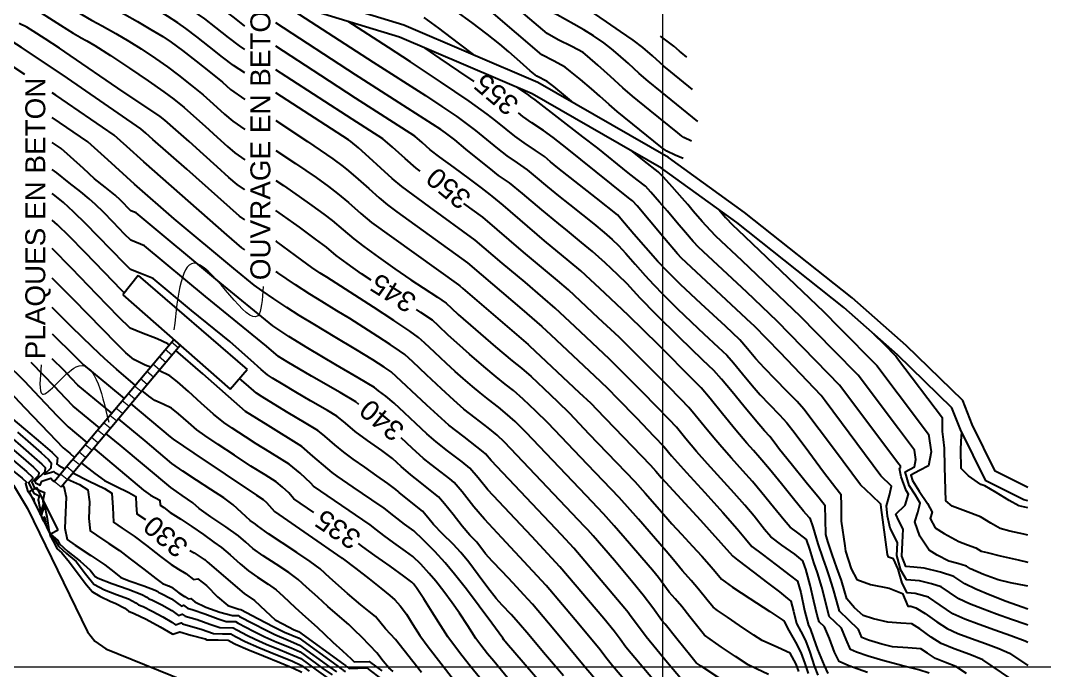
# Model space of a CAD drawing. Extents: x 62300 to 62842, y 108162 to 108784.
# Drawn here: x 62459.8 to 62523.9, y 108649.8 to 108690.5 of the extents above; entities that cross this region are included whole.
import ezdxf
from ezdxf.enums import TextEntityAlignment as Align

# ---------------------------------------------------------------- set-up
doc = ezdxf.new("R2010")
doc.units = 0
doc.header["$LTSCALE"] = 1.000002
doc.header["$MEASUREMENT"] = 0
for name, color, linetype in [('Bâti', 7, 'Continuous'), ('CANALISATION', 2, 'Continuous'), ('coordinate', 2, 'Continuous'), ('curve livello 1m', 2, 'Continuous'), ('curve livello 5m', 7, 'Continuous'), ('LIN018CO', 6, 'Continuous'), ('LIN025CO', 7, 'Continuous'), ('Strade', 7, 'Continuous')]:
    doc.layers.add(name, color=color, linetype=linetype)
doc.styles.add('ARIAL', font='arial.ttf')

msp = doc.modelspace()

# ---------------------------------------------------------------- linework, layer by layer
at = {"layer": 'Bâti', "linetype": 'Continuous'}
for p, q in [((62467.142, 108674.539), (62466.18, 108673.327)), ((62467.142, 108674.539), (62473.964, 108668.652)), ((62466.18, 108673.327), (62472.912, 108667.401)), ((62462.993, 108662.937), (62469.37, 108670.519)), ((62463.407, 108662.59), (62469.775, 108670.162)), ((62472.912, 108667.401), (62473.964, 108668.652)), ((62462.993, 108662.937), (62461.898, 108661.622)), ((62462.311, 108661.275), (62463.407, 108662.59)), ((62460.315, 108660.995), (62460.799, 108661.238)), ((62461.646, 108658.344), (62460.315, 108660.995)), ((62462.13, 108658.587), (62460.799, 108661.238)), ((62461.646, 108658.344), (62462.13, 108658.587))]:
    msp.add_line(p, q, dxfattribs=at)
at = {"layer": 'CANALISATION', "linetype": 'Continuous', "lineweight": 0}
for p, q in [((62469.639, 108670.008), (62469.225, 108670.355)), ((62469.253, 108669.549), (62468.839, 108669.896)), ((62468.867, 108669.089), (62468.453, 108669.437)), ((62468.095, 108668.17), (62467.681, 108668.518)), ((62468.481, 108668.63), (62468.067, 108668.977)), ((62467.709, 108667.711), (62467.295, 108668.058)), ((62466.937, 108666.792), (62466.524, 108667.139)), ((62467.323, 108667.252), (62466.91, 108667.599)), ((62466.551, 108666.333), (62466.138, 108666.68)), ((62466.165, 108665.873), (62465.752, 108666.221)), ((62465.394, 108664.954), (62464.98, 108665.302)), ((62465.779, 108665.414), (62465.366, 108665.761)), ((62465.008, 108664.495), (62464.594, 108664.842)), ((62464.236, 108663.576), (62463.822, 108663.923)), ((62464.622, 108664.036), (62464.208, 108664.383)), ((62463.85, 108663.117), (62463.436, 108663.464)), ((62463.464, 108662.657), (62463.05, 108663.005)), ((62462.695, 108661.736), (62462.282, 108662.083)), ((62463.079, 108662.197), (62462.668, 108662.543))]:
    msp.add_line(p, q, dxfattribs=at)
at = {"layer": 'coordinate', "linetype": 'Continuous', "lineweight": 0}
for p, q in [((62500, 108696.995), (62500, 108403.974)), ((62340.187, 108650), (62556.466, 108650))]:
    msp.add_line(p, q, dxfattribs=at)
at = {"layer": 'curve livello 1m', "flags": 128}
for points in [[(62473.83, 108687.237), (62473.108, 108687.708), (62472.43, 108688.221), (62471.621, 108688.864), (62470.812, 108689.507), (62470.129, 108690.025), (62470.129, 108690.025), (62469.624, 108690.37), (62468.99, 108690.786), (62468.416, 108691.147), (62468.416, 108691.147), (62467.698, 108691.574), (62466.932, 108692.013), (62466.244, 108692.395), (62465.757, 108692.648), (62465.757, 108692.648), (62465.647, 108692.692), (62464.802, 108693.214), (62464.067, 108693.574), (62463.158, 108694.016), (62463.158, 108694.016), (62461.427, 108694.911), (62459.829, 108695.761)], [(62458.84, 108695.03), (62459.841, 108694.322), (62460.634, 108693.907), (62461.615, 108693.426), (62462.757, 108692.876), (62463.474, 108692.52), (62464.239, 108692.045), (62464.932, 108691.619), (62465.012, 108691.587), (62465.551, 108691.311), (62466.276, 108690.916), (62467.098, 108690.452), (62467.929, 108689.969), (62468.681, 108689.517), (62469.213, 108689.16), (62469.913, 108688.636), (62470.781, 108687.965), (62471.667, 108687.263), (62472.42, 108686.648), (62472.924, 108686.2), (62473.83, 108685.567)], [(62473.83, 108690.179), (62473.183, 108690.682), (62472.496, 108691.217), (62472.496, 108691.217), (62471.875, 108691.638), (62471.103, 108692.137), (62470.279, 108692.663), (62469.5, 108693.166), (62468.864, 108693.597), (62468.864, 108693.597), (62468.864, 108693.597)], [(62459.699, 108693.019), (62460.961, 108692.406), (62462.146, 108691.827), (62462.832, 108691.409), (62463.622, 108690.902), (62464.218, 108690.546), (62464.268, 108690.526), (62464.896, 108690.196), (62465.743, 108689.718), (62466.556, 108689.235), (62467.324, 108688.743), (62468.222, 108688.14), (62468.982, 108687.609), (62469.665, 108687.095), (62470.494, 108686.445), (62471.22, 108685.856), (62471.839, 108685.309), (62472.552, 108684.661), (62473.065, 108684.215), (62473.83, 108683.68)], [(62501.298, 108681.872), (62500.783, 108682.091), (62500.28, 108682.337), (62500.28, 108682.337), (62499.998, 108682.516), (62499.449, 108682.96), (62498.577, 108683.668), (62497.151, 108684.822), (62496.663, 108685.253), (62496.067, 108685.79), (62495.555, 108686.243), (62495.555, 108686.243), (62494.855, 108686.834), (62494.244, 108687.337), (62493.904, 108687.602), (62493.904, 108687.602), (62493.165, 108687.99), (62492.441, 108688.372), (62492.441, 108688.372), (62487.529, 108692.604)], [(62459.463, 108691.789), (62460.247, 108691.407), (62461.067, 108691.009), (62461.59, 108690.674), (62462.282, 108690.228), (62463.077, 108689.731), (62463.503, 108689.473), (62463.523, 108689.465), (62463.936, 108689.243), (62464.431, 108688.953), (62465.415, 108688.326), (62466.599, 108687.545), (62467.778, 108686.743), (62468.751, 108686.058), (62469.372, 108685.585), (62470.021, 108685.064), (62470.614, 108684.547), (62471.339, 108683.893), (62472.085, 108683.214), (62472.744, 108682.622), (62473.206, 108682.23), (62473.83, 108681.794)], [(62475.823, 108691.834), (62481.864, 108687.921), (62485.157, 108685.813), (62486.161, 108685.142), (62487.105, 108684.499), (62487.706, 108684.076), (62488.276, 108683.629), (62488.964, 108683.066), (62489.655, 108682.499), (62490.237, 108682.042), (62490.887, 108681.594), (62491.511, 108681.164), (62492.019, 108680.745), (62492.799, 108680.088), (62493.473, 108679.527), (62494.166, 108678.98), (62494.996, 108678.333), (62495.699, 108677.779), (62496.344, 108677.242), (62496.837, 108676.794), (62497.237, 108676.412), (62497.692, 108675.919), (62498.293, 108675.239), (62498.914, 108674.535), (62499.433, 108673.967), (62500.042, 108673.349), (62500.928, 108672.472), (62501.825, 108671.6), (62502.594, 108670.881), (62503.491, 108670.052), (62504.03, 108669.541), (62504.448, 108669.06), (62505.02, 108668.366), (62505.62, 108667.636), (62506.12, 108667.05), (62506.673, 108666.469), (62507.329, 108665.8), (62507.796, 108665.303), (62508.32, 108664.621), (62509.17, 108663.472), (62510.097, 108662.216), (62510.852, 108661.213), (62511.164, 108660.824), (62511.189, 108660.093), (62511.205, 108659.134), (62511.418, 108657.576), (62511.461, 108657.241), (62511.83, 108656.14), (62512.178, 108655.475), (62513.029, 108655.152), (62514.197, 108654.929), (62515.047, 108654.606), (62515.369, 108653.809), (62515.558, 108653.793), (62515.864, 108653.706), (62516.454, 108653.336), (62517.186, 108652.812), (62517.833, 108652.396), (62518.513, 108652.095), (62519.354, 108651.783), (62520.247, 108651.467), (62521.083, 108651.157), (62521.752, 108650.858), (62522.9, 108650.079)], [(62501.817, 108682.969), (62501.343, 108683.186), (62501.212, 108683.269), (62500.957, 108683.475), (62499.226, 108684.88), (62498.127, 108685.77), (62497.509, 108686.312), (62496.735, 108687.009), (62495.949, 108687.716), (62495.295, 108688.292), (62495.295, 108688.292), (62495.026, 108688.512), (62494.315, 108688.902), (62493.458, 108689.32), (62492.768, 108689.701), (62492.768, 108689.701), (62490.182, 108691.929)], [(62494.43, 108685.361), (62493.927, 108685.78), (62493.19, 108686.378), (62492.781, 108686.691), (62492.781, 108686.691), (62492.114, 108687.042), (62491.713, 108687.37), (62491.07, 108687.934), (62490.369, 108688.552), (62489.796, 108689.039), (62489.796, 108689.039), (62489.004, 108689.66), (62488.043, 108690.391), (62487.077, 108691.108)], [(62501.877, 108686.206), (62500.524, 108687.304), (62500.079, 108687.665), (62499.363, 108688.305), (62498.759, 108688.84), (62498.759, 108688.84), (62498.16, 108689.287), (62497.375, 108689.841), (62496.499, 108690.44), (62495.625, 108691.017)], [(62523.642, 108648.011), (62520.062, 108650.442), (62519.258, 108650.776), (62518.28, 108651.124), (62517.465, 108651.461), (62517.465, 108651.461), (62516.838, 108651.869), (62516.131, 108652.377), (62515.624, 108652.685), (62515.624, 108652.685), (62514.937, 108652.74), (62514.125, 108652.791), (62514.125, 108652.791), (62513.211, 108653.003), (62512.578, 108653.227), (62512.578, 108653.227), (62512.024, 108653.69), (62511.556, 108654.264), (62511.556, 108654.264), (62511.407, 108654.754), (62511.211, 108655.418), (62511.211, 108655.418), (62510.93, 108656.201), (62510.626, 108657.044), (62510.626, 108657.044), (62510.362, 108657.848), (62510.228, 108658.293), (62510.228, 108658.293), (62510.214, 108659.259), (62510.184, 108660.089), (62509.819, 108660.564), (62509.004, 108661.567), (62508.065, 108662.718), (62507.331, 108663.636), (62507.331, 108663.636), (62506.999, 108664.082), (62506.728, 108664.443), (62506.728, 108664.443), (62506.397, 108664.788), (62505.805, 108665.477), (62505.091, 108666.341), (62504.354, 108667.241), (62503.693, 108668.037), (62503.209, 108668.588), (62503.209, 108668.588), (62502.52, 108669.231), (62501.051, 108670.66), (62499.6, 108672.096), (62498.602, 108673.109), (62498.602, 108673.109), (62498.18, 108673.58), (62497.789, 108674.014), (62497.789, 108674.014), (62497.206, 108674.578), (62496.402, 108675.325), (62495.617, 108676.032), (62495.617, 108676.032), (62494.93, 108676.612), (62494.046, 108677.338), (62494.046, 108677.338), (62493.5, 108677.767), (62492.44, 108678.649), (62491.216, 108679.682), (62490.416, 108680.34), (62490.416, 108680.34), (62489.73, 108680.814), (62489.134, 108681.278), (62488.426, 108681.854), (62487.683, 108682.466), (62486.981, 108683.037), (62486.399, 108683.49), (62486.399, 108683.49), (62486.114, 108683.684), (62483.494, 108685.361), (62480.99, 108686.97), (62480.767, 108687.115), (62475.77, 108690.377)], [(62522.9, 108651.522), (62522.716, 108651.606), (62521.818, 108651.949), (62520.833, 108652.3), (62519.846, 108652.651), (62518.94, 108652.996), (62518.201, 108653.331), (62518.201, 108653.331), (62517.404, 108653.865), (62516.658, 108654.357), (62516.658, 108654.357), (62515.836, 108654.592), (62515.327, 108654.636), (62515.024, 108655.236), (62514.772, 108656.132), (62514.465, 108656.777), (62514.465, 108656.777), (62514.166, 108656.868), (62514.092, 108657.051), (62513.709, 108659.987), (62513.68, 108660.197), (62513.121, 108660.74), (62512.404, 108661.407), (62512.404, 108661.407), (62510.77, 108663.612), (62508.864, 108666.162), (62508.429, 108666.636), (62507.796, 108667.29), (62507.078, 108668.021), (62506.389, 108668.728), (62505.843, 108669.312), (62505.843, 108669.312), (62505.321, 108669.936), (62504.852, 108670.493), (62504.852, 108670.493), (62503.941, 108671.356), (62502.428, 108672.755), (62501.129, 108673.969), (62501.129, 108673.969), (62500.638, 108674.449), (62500.264, 108674.825), (62500.264, 108674.825), (62499.715, 108675.421), (62498.952, 108676.271), (62498.201, 108677.122), (62498.201, 108677.122), (62497.618, 108677.816), (62497.172, 108678.341), (62497.172, 108678.341), (62495.867, 108679.385), (62493.445, 108681.287), (62492.985, 108681.672), (62492.605, 108681.988), (62492.605, 108681.988), (62492.046, 108682.381), (62491.339, 108682.856), (62490.743, 108683.271), (62490.743, 108683.271), (62490.193, 108683.708), (62489.555, 108684.233), (62489.014, 108684.661), (62489.014, 108684.661), (62487.878, 108685.46), (62486.096, 108686.675), (62484.201, 108687.942), (62484.201, 108687.942), (62482.823, 108688.824), (62480.294, 108690.463)], [(62488.233, 108688.333), (62487.213, 108689.113), (62485.99, 108690.038), (62485.061, 108690.717)], [(62473.83, 108678.027), (62473.488, 108678.26), (62473.488, 108678.26), (62470.187, 108681.197), (62468.057, 108683.059), (62467.625, 108683.45), (62467.303, 108683.74), (62467.303, 108683.74), (62462.433, 108687.09), (62459.831, 108688.831), (62459.254, 108689.201)], [(62501.532, 108688.225), (62501.174, 108688.516), (62501.056, 108688.612), (62500.705, 108688.924), (62499.954, 108689.488), (62499.868, 108689.549)], [(62519.04, 108649.58), (62518.373, 108650.026), (62518.373, 108650.026), (62517.738, 108650.275), (62517.097, 108650.526), (62517.097, 108650.526), (62516.612, 108650.854), (62516.193, 108651.127), (62516.193, 108651.127), (62515.381, 108651.192), (62514.417, 108651.253), (62514.417, 108651.253), (62513.752, 108651.417), (62512.91, 108651.671), (62512.91, 108651.671), (62512.492, 108651.833), (62512.274, 108652.344), (62511.655, 108652.936), (62511.081, 108653.499), (62511.081, 108653.499), (62510.932, 108654.099), (62510.699, 108654.9), (62510.466, 108655.652), (62510.466, 108655.652), (62510.27, 108656.201), (62510.057, 108656.791), (62510.057, 108656.791), (62509.763, 108657.711), (62509.433, 108658.773), (62509.252, 108659.315), (62509.252, 108659.315), (62509.191, 108659.361), (62508.841, 108659.763), (62508.215, 108660.529), (62507.456, 108661.469), (62506.705, 108662.393), (62506.107, 108663.112), (62506.107, 108663.112), (62505.697, 108663.567), (62505.279, 108664.031), (62505.279, 108664.031), (62504.596, 108664.846), (62503.769, 108665.856), (62502.981, 108666.816), (62502.415, 108667.483), (62502.415, 108667.483), (62501.96, 108667.955), (62499.77, 108670.159), (62497.869, 108672.037), (62497.869, 108672.037), (62497.495, 108672.388), (62496.394, 108673.424), (62494.889, 108674.822), (62494.154, 108675.433), (62492.613, 108676.717), (62490.012, 108678.94), (62489.322, 108679.516), (62489.223, 108679.585), (62488.667, 108680.031), (62487.897, 108680.606), (62486.942, 108681.304), (62486.044, 108681.961), (62485.45, 108682.411), (62485.45, 108682.411), (62484.941, 108682.865), (62484.479, 108683.274), (62484.479, 108683.274), (62480.769, 108685.659), (62478.588, 108687.068), (62475.77, 108688.908)], [(62460.041, 108687.141), (62459.192, 108687.709)], [(62473.83, 108676.139), (62473.629, 108676.275), (62472.707, 108677.096), (62467.488, 108681.659), (62466.431, 108682.615), (62465.643, 108683.325), (62465.643, 108683.325), (62461.986, 108685.841), (62461.76, 108685.992)], [(62512.843, 108649.647), (62511.682, 108650.063), (62511.068, 108650.336), (62511.068, 108650.336), (62510.772, 108650.916), (62510.469, 108651.785), (62510.144, 108652.503), (62510.144, 108652.503), (62509.811, 108652.826), (62509.695, 108653.243), (62509.483, 108654.115), (62509.244, 108655.109), (62509.045, 108655.895), (62509.045, 108655.895), (62508.978, 108656.12), (62508.918, 108656.285), (62508.802, 108656.65), (62508.29, 108657.072), (62507.471, 108657.631), (62506.794, 108658.147), (62506.794, 108658.147), (62506.398, 108658.616), (62505.735, 108659.436), (62505.156, 108660.139), (62504.494, 108660.886), (62503.661, 108661.803), (62502.82, 108662.727), (62502.134, 108663.499), (62502.134, 108663.499), (62501.469, 108664.302), (62500.874, 108665.018), (62500.874, 108665.018), (62500.415, 108665.507), (62499.629, 108666.322), (62498.753, 108667.221), (62498.753, 108667.221), (62497.646, 108668.334), (62496.686, 108669.282), (62496.686, 108669.282), (62494.497, 108671.338), (62493.276, 108672.487), (62492.507, 108673.155), (62491.385, 108674.112), (62491.385, 108674.112), (62489.958, 108675.301), (62488.258, 108676.755), (62485.389, 108678.831), (62483.657, 108680.112), (62483.066, 108680.62), (62482.354, 108681.265), (62481.617, 108681.94), (62480.954, 108682.537), (62480.463, 108682.948), (62480.463, 108682.948), (62480.327, 108683.036), (62475.77, 108685.98)], [(62522.9, 108653.612), (62522.535, 108653.732), (62521.537, 108654.095), (62520.534, 108654.489), (62519.631, 108654.872), (62518.937, 108655.201), (62518.937, 108655.201), (62518.245, 108655.661), (62517.412, 108655.944), (62516.391, 108656.191), (62516.391, 108656.191), (62515.739, 108656.24), (62515.245, 108656.29), (62515.245, 108656.29), (62514.987, 108656.932), (62515.035, 108657.797), (62515.076, 108658.637), (62514.813, 108659.145), (62514.615, 108659.579), (62514.615, 108659.579), (62515.215, 108660.128), (62515.411, 108660.821), (62515.271, 108661.047), (62514.946, 108661.917), (62514.853, 108662.443), (62514.853, 108662.443), (62514.912, 108662.474), (62514.912, 108662.58), (62514.81, 108662.716), (62511.087, 108667.668), (62510.384, 108668.381), (62507.194, 108671.676), (62505.282, 108673.496), (62502.265, 108676.307), (62501.929, 108676.674), (62501.439, 108677.229), (62501.439, 108677.229), (62500.916, 108677.844), (62500.309, 108678.569), (62499.82, 108679.143), (62499.82, 108679.143), (62499.269, 108679.759), (62498.924, 108680.127), (62498.924, 108680.127), (62498.412, 108680.529), (62497.843, 108680.974), (62495.94, 108682.51), (62494.999, 108683.24), (62492.02, 108685.548), (62491.757, 108685.729), (62491.628, 108685.833), (62490.909, 108686.323)], [(62501.477, 108648.875), (62500.312, 108650.252), (62498.973, 108651.874), (62497.94, 108653.274), (62497.848, 108653.401), (62497.637, 108653.649), (62494.439, 108657.446), (62493.675, 108658.269), (62489.266, 108662.932), (62488.914, 108663.359), (62488.764, 108663.48), (62487.561, 108664.411), (62486.614, 108665.147), (62486.614, 108665.147), (62485.238, 108666.4), (62482.989, 108668.497), (62482.561, 108668.787), (62481.85, 108669.245), (62481.85, 108669.245), (62480.789, 108669.895), (62479.49, 108670.672), (62478.22, 108671.433), (62477.241, 108672.035), (62477.241, 108672.035), (62476.466, 108672.538), (62475.647, 108673.082), (62474.917, 108673.579), (62474.408, 108673.94), (62474.408, 108673.94), (62473.141, 108674.97), (62469.401, 108678.088), (62466.919, 108680.258), (62466.919, 108680.258), (62465.237, 108681.78), (62463.983, 108682.91), (62463.983, 108682.91), (62461.76, 108684.439)], [(62475.77, 108684.26), (62475.778, 108684.255), (62477.759, 108682.929), (62479.34, 108681.848), (62479.989, 108681.374), (62480.329, 108681.09), (62480.926, 108680.578), (62481.602, 108679.991), (62482.254, 108679.411), (62482.761, 108678.963), (62483.342, 108678.533), (62487.777, 108675.323), (62488.631, 108674.594), (62489.347, 108673.997), (62491.186, 108672.427), (62492.447, 108671.332), (62492.998, 108670.813), (62496.095, 108667.905), (62496.584, 108667.421), (62497.149, 108666.853), (62498.369, 108665.602), (62499.464, 108664.466), (62500.103, 108663.786), (62500.562, 108663.233), (62501.497, 108662.181), (62502.642, 108660.92), (62503.778, 108659.671), (62504.681, 108658.653), (62504.681, 108658.653), (62505.196, 108658.023), (62505.596, 108657.54), (62506.239, 108657.059), (62507.13, 108656.396), (62508.028, 108655.706), (62508.451, 108655.371), (62508.671, 108654.652), (62508.9, 108653.539), (62509.148, 108652.593), (62509.252, 108652.398), (62509.469, 108651.793), (62509.719, 108651.084), (62510.125, 108650.087), (62510.357, 108649.588)], [(62500.849, 108647.492), (62498.59, 108650.16), (62497.708, 108651.229), (62497.336, 108651.733), (62496.965, 108652.237), (62496.965, 108652.237), (62496.316, 108653.022), (62493.575, 108656.276), (62491.807, 108658.179), (62489.052, 108661.093), (62488.439, 108661.841), (62487.928, 108662.456), (62487.928, 108662.456), (62487.447, 108662.843), (62486.535, 108663.549), (62485.817, 108664.108), (62485.817, 108664.108), (62485.241, 108664.617), (62484.55, 108665.256), (62483.832, 108665.928), (62483.175, 108666.534), (62482.668, 108666.975), (62482.668, 108666.975), (62482.197, 108667.314), (62481.962, 108667.511), (62480.933, 108668.113), (62479.524, 108668.934), (62479.524, 108668.934), (62477.781, 108669.98), (62476.593, 108670.708), (62476.593, 108670.708), (62476.029, 108671.079), (62475.591, 108671.382), (62475.591, 108671.382), (62472.253, 108674.096), (62467.023, 108678.456), (62466.692, 108678.589), (62466.04, 108679.256), (62465.702, 108679.575), (62465.078, 108680.075), (62464.415, 108680.605), (62464.415, 108680.605), (62463.71, 108681.238), (62462.898, 108681.986), (62462.322, 108682.495), (62462.322, 108682.495), (62461.76, 108682.882)], [(62475.77, 108682.376), (62477.003, 108681.551), (62478.29, 108680.671), (62479.068, 108680.112), (62479.642, 108679.684), (62480.318, 108679.111), (62481.101, 108678.424), (62481.761, 108677.867), (62487.214, 108673.952), (62487.297, 108673.891), (62487.304, 108673.886), (62487.309, 108673.881), (62487.485, 108673.73), (62491.587, 108670.202), (62491.675, 108670.133), (62494.784, 108667.203), (62495.503, 108666.527), (62495.545, 108666.486), (62495.845, 108666.174), (62499.243, 108662.646), (62499.571, 108662.272), (62499.94, 108661.85), (62502.383, 108659.193), (62504.205, 108657.167), (62504.398, 108656.933), (62504.72, 108656.693), (62505.686, 108655.955), (62506.58, 108655.268), (62507.322, 108654.692), (62507.834, 108654.289), (62508.035, 108654.121), (62508.203, 108653.485), (62508.386, 108652.721), (62508.657, 108652.21), (62508.958, 108651.652), (62509.223, 108650.924), (62509.503, 108650.067), (62509.73, 108649.479)], [(62522.9, 108655.049), (62522.779, 108655.072), (62521.811, 108655.265), (62521.029, 108655.459), (62521.029, 108655.459), (62520.11, 108655.786), (62519.305, 108656.136), (62519.305, 108656.136), (62519.039, 108656.313), (62518.503, 108656.468), (62517.939, 108656.627), (62517.939, 108656.627), (62517.207, 108656.99), (62516.718, 108657.319), (62516.718, 108657.319), (62516.134, 108658.189), (62515.819, 108659.087), (62515.819, 108659.087), (62515.989, 108659.681), (62516.151, 108660.263), (62516.151, 108660.263), (62515.851, 108660.765), (62515.466, 108661.37), (62515.466, 108661.37), (62515.208, 108662.232), (62515.793, 108662.536), (62515.878, 108663.002), (62515.793, 108663.582), (62515.793, 108663.582), (62514.783, 108664.916), (62512.257, 108668.277), (62510.726, 108669.829), (62508.653, 108671.971), (62504.999, 108675.448), (62503.332, 108677.001), (62503.007, 108677.352), (62502.488, 108677.932), (62501.93, 108678.567), (62501.93, 108678.567), (62501.576, 108678.985), (62501.238, 108679.384), (62501.238, 108679.384), (62500.611, 108680.09), (62500.054, 108680.702), (62499.734, 108681.037), (62499.734, 108681.037), (62498.874, 108681.711), (62498.037, 108682.367)], [(62475.77, 108680.492), (62476.246, 108680.173), (62477.241, 108679.494), (62478.025, 108678.934), (62478.785, 108678.378), (62479.295, 108677.994), (62479.981, 108677.405), (62480.656, 108676.827), (62481.279, 108676.358), (62482.194, 108675.694), (62483.231, 108674.956), (62484.225, 108674.264), (62484.996, 108673.756), (62485.894, 108673.176), (62486.438, 108672.81), (62486.775, 108672.497), (62487.2, 108672.1), (62488.286, 108671.144), (62489.538, 108670.068), (62490.58, 108669.193), (62491.167, 108668.732), (62491.766, 108668.196), (62492.561, 108667.456), (62493.412, 108666.645), (62494.177, 108665.896), (62495.392, 108664.613), (62498.265, 108661.629), (62498.918, 108660.89), (62499.817, 108659.854), (62500.592, 108658.971), (62501.184, 108658.325), (62501.884, 108657.569), (62502.465, 108656.934), (62502.929, 108656.408), (62503.309, 108655.967), (62503.692, 108655.487), (62504.393, 108655.001), (62505.473, 108654.29), (62506.731, 108653.47), (62507.538, 108652.934), (62507.62, 108652.87), (62507.625, 108652.848), (62507.912, 108652.282), (62508.329, 108651.547), (62508.664, 108650.906), (62508.911, 108650.2), (62509.132, 108649.589)], [(62499.592, 108644.725), (62495.322, 108649.769), (62495.172, 108649.946), (62495.09, 108650.041), (62493.193, 108652.337), (62491.847, 108653.936), (62491.312, 108654.521), (62490.64, 108655.236), (62489.942, 108655.975), (62489.33, 108656.629), (62488.914, 108657.093), (62488.914, 108657.093), (62488.364, 108657.813), (62487.934, 108658.252), (62487.451, 108658.826), (62486.872, 108659.548), (62486.329, 108660.223), (62485.955, 108660.652), (62485.955, 108660.652), (62485.567, 108660.971), (62484.814, 108661.571), (62484.814, 108661.571), (62484.223, 108662.029), (62483.633, 108662.568), (62483.082, 108663.068), (62483.082, 108663.068), (62482.408, 108663.563), (62481.508, 108664.193), (62480.749, 108664.745), (62480.749, 108664.745), (62480.127, 108665.269), (62479.588, 108665.718), (62479.588, 108665.718), (62478.999, 108666.068), (62477.936, 108666.682), (62477.019, 108667.218), (62477.019, 108667.218), (62476.228, 108667.696), (62475.569, 108668.101), (62475.239, 108668.312), (62475.239, 108668.312), (62474.854, 108668.641), (62474.197, 108669.227), (62473.473, 108669.875), (62472.887, 108670.388), (62472.887, 108670.388), (62470.477, 108672.347), (62468.075, 108674.35), (62467.35, 108674.637), (62466.664, 108674.914), (62466.664, 108674.914), (62466.269, 108675.3), (62465.488, 108676.109), (62464.601, 108677.03), (62463.888, 108677.754), (62463.888, 108677.754), (62463.083, 108678.528), (62462.453, 108679.111), (62462.453, 108679.111), (62461.91, 108679.557), (62461.76, 108679.674)], [(62503.521, 108678.676), (62503.952, 108678.178), (62504.399, 108677.695), (62504.715, 108677.4), (62510.111, 108672.266), (62511.068, 108671.278), (62513.426, 108668.886), (62514.757, 108667.116), (62516.673, 108664.583), (62516.834, 108663.483), (62516.673, 108662.597), (62516.102, 108662.306), (62515.564, 108662.021), (62515.662, 108661.692), (62516.079, 108661.003), (62516.608, 108660.231), (62516.892, 108659.706), (62516.779, 108659.307), (62517.084, 108658.709), (62517.642, 108658.349), (62518.578, 108657.862), (62519.113, 108657.654), (62519.64, 108657.45), (62519.977, 108657.253), (62520.336, 108657.16), (62521.158, 108656.964), (62522.276, 108656.703), (62522.9, 108656.561)], [(62466.274, 108673.445), (62466.104, 108673.611), (62465.024, 108674.729), (62463.797, 108676.002), (62462.813, 108677.003), (62462.813, 108677.003), (62462.081, 108677.712), (62461.76, 108678.015)], [(62469.088, 108670.184), (62469.004, 108670.255), (62468.333, 108670.561), (62467.357, 108670.948), (62466.637, 108671.239), (62466.637, 108671.239), (62465.939, 108671.921), (62464.56, 108673.348), (62462.994, 108674.974), (62461.76, 108676.229)], [(62506.649, 108649.511), (62505.893, 108649.867), (62505.37, 108650.129), (62505.37, 108650.129), (62504.576, 108650.642), (62503.702, 108651.233), (62502.985, 108651.731), (62502.639, 108651.985), (62502.639, 108651.985), (62502.302, 108652.396), (62501.721, 108653.136), (62501.212, 108653.772), (62501.212, 108653.772), (62500.787, 108654.258), (62500.413, 108654.688), (62500.413, 108654.688), (62500.085, 108655.137), (62499.746, 108655.601), (62499.746, 108655.601), (62499.374, 108656.05), (62498.705, 108656.839), (62497.939, 108657.733), (62497.939, 108657.733), (62496.976, 108658.842), (62496.308, 108659.596), (62496.308, 108659.596), (62495.209, 108660.738), (62491.461, 108664.696), (62490.757, 108665.376), (62490.149, 108665.932), (62490.149, 108665.932), (62489.712, 108666.28), (62489.092, 108666.759), (62488.565, 108667.175), (62488.565, 108667.175), (62488.086, 108667.577), (62487.511, 108668.072), (62487.011, 108668.511), (62487.011, 108668.511), (62486.439, 108669.041), (62485.732, 108669.709), (62485.09, 108670.314), (62484.713, 108670.653), (62484.713, 108670.653), (62484.159, 108671.047), (62483.169, 108671.713), (62481.882, 108672.558), (62480.434, 108673.494), (62478.965, 108674.429), (62478.965, 108674.429), (62478.539, 108674.687), (62478.032, 108675.028), (62477.391, 108675.49), (62476.601, 108676.072), (62475.804, 108676.66), (62475.77, 108676.685)], [(62453.007, 108674.205), (62453.055, 108674.171), (62453.705, 108673.69), (62453.705, 108673.69), (62454.048, 108673.405), (62454.613, 108672.923), (62455.229, 108672.388), (62455.229, 108672.388), (62456.794, 108671.006), (62457.92, 108669.987), (62457.92, 108669.987), (62458.838, 108669.09), (62459.999, 108667.924), (62459.999, 108667.924), (62460.963, 108666.917), (62462.074, 108665.744), (62462.757, 108665.039), (62462.757, 108665.039), (62463.936, 108664.058)], [(62467.913, 108668.787), (62467.581, 108668.923), (62466.877, 108669.263), (62466.877, 108669.263), (62466.372, 108669.682), (62465.802, 108670.241), (62463.082, 108673.028), (62461.76, 108674.378)], [(62503.655, 108649.227), (62502.428, 108650.037), (62502.428, 108650.037), (62502.106, 108650.259), (62502.033, 108650.344), (62501.768, 108650.665), (62500.897, 108651.757), (62500.164, 108652.674), (62500.164, 108652.674), (62499.96, 108652.908), (62499.388, 108653.691), (62498.797, 108654.501), (62498.797, 108654.501), (62498.148, 108655.283), (62496.981, 108656.661), (62495.644, 108658.221), (62495.644, 108658.221), (62495.33, 108658.58), (62495.118, 108658.8), (62490.103, 108664.096), (62489.641, 108664.532), (62489.066, 108664.99), (62488.251, 108665.619), (62487.558, 108666.165), (62487.558, 108666.165), (62486.917, 108666.717), (62486.153, 108667.423), (62485.21, 108668.315), (62484.354, 108669.122), (62483.851, 108669.575), (62483.851, 108669.575), (62483.519, 108669.811), (62482.926, 108670.21), (62482.155, 108670.716), (62481.288, 108671.277), (62480.408, 108671.837), (62480.408, 108671.837), (62479.599, 108672.33), (62478.645, 108672.9), (62477.89, 108673.361), (62477.89, 108673.361), (62476.992, 108673.95), (62475.884, 108674.694), (62475.77, 108674.773)], [(62453.007, 108671.241), (62453.134, 108671.156), (62453.299, 108670.937), (62454.568, 108669.843), (62456.316, 108668.345), (62456.316, 108668.345), (62456.909, 108667.821), (62457.32, 108667.45), (62457.32, 108667.45), (62457.519, 108667.252), (62458.04, 108666.705), (62458.466, 108666.261), (62458.466, 108666.261), (62459.169, 108665.633), (62460.092, 108664.849), (62461.027, 108664.062), (62461.762, 108663.428), (62462.088, 108663.1), (62462.088, 108663.1), (62462.056, 108662.708), (62462.176, 108662.619), (62462.557, 108662.413)], [(62461.76, 108670.876), (62463.166, 108669.482), (62463.723, 108668.935), (62465.279, 108667.644), (62466.263, 108666.825)], [(62522.9, 108658.264), (62522.639, 108658.319), (62521.763, 108658.506), (62521.156, 108658.676), (62521.156, 108658.676), (62520.573, 108659.012), (62519.922, 108659.395), (62519.922, 108659.395), (62518.979, 108659.755), (62518.149, 108660.082), (62518.149, 108660.082), (62517.747, 108660.407), (62517.694, 108662.525), (62517.673, 108663.717), (62517.612, 108664.246), (62517.553, 108664.759), (62517.553, 108664.759), (62517.553, 108665.585), (62514.73, 108669.317), (62514.596, 108669.495), (62513.94, 108670.195), (62513.249, 108670.861)], [(62492.437, 108648.908), (62490.218, 108651.484), (62490.13, 108651.59), (62490.104, 108651.621), (62490.056, 108651.684), (62489.99, 108651.788), (62489.307, 108652.74), (62488.519, 108653.801), (62487.71, 108654.859), (62486.968, 108655.801), (62486.379, 108656.512), (62486.379, 108656.512), (62485.727, 108657.227), (62484.999, 108657.971), (62484.415, 108658.52), (62484.415, 108658.52), (62483.834, 108658.938), (62483.17, 108659.464), (62482.558, 108659.946), (62482.558, 108659.946), (62481.789, 108660.475), (62480.62, 108661.264), (62479.617, 108661.948), (62479.617, 108661.948), (62479.3, 108662.176), (62479.025, 108662.407), (62478.097, 108663.218), (62477.406, 108663.818), (62477.406, 108663.818), (62475.288, 108665.137), (62473.865, 108666.013), (62471.185, 108668.378), (62469.497, 108669.831)], [(62464.711, 108664.98), (62463.063, 108666.352), (62462.612, 108666.818), (62461.877, 108667.594), (62461.239, 108668.261), (62460.429, 108669.073)], [(62465.487, 108665.902), (62463.369, 108667.666), (62462.975, 108668.076), (62462.479, 108668.597), (62461.76, 108669.318)], [(62490.775, 108648.73), (62489.427, 108650.349), (62489.04, 108650.816), (62488.616, 108651.36), (62488.304, 108651.778), (62488.304, 108651.778), (62487.796, 108652.576), (62487.288, 108653.374), (62487.288, 108653.374), (62486.828, 108654.012), (62486.299, 108654.717), (62485.788, 108655.372), (62485.386, 108655.861), (62485.386, 108655.861), (62484.849, 108656.439), (62484.352, 108656.919), (62484.352, 108656.919), (62483.901, 108657.251), (62483.162, 108657.773), (62482.529, 108658.23), (62482.529, 108658.23), (62482.086, 108658.58), (62481.678, 108658.902), (62481.678, 108658.902), (62479.448, 108660.421), (62478.125, 108661.333), (62477.971, 108661.512), (62477.286, 108662.143), (62476.597, 108662.709), (62476.597, 108662.709), (62476.168, 108662.985), (62475.398, 108663.46), (62474.544, 108663.985), (62473.864, 108664.412), (62473.864, 108664.412), (62473.043, 108664.954), (62472.512, 108665.32), (62472.512, 108665.32), (62471.871, 108665.85), (62471.095, 108666.538), (62470.301, 108667.253), (62469.604, 108667.863), (62469.121, 108668.24), (62469.121, 108668.24), (62468.438, 108668.572)], [(62493.804, 108649.427), (62492.546, 108650.888), (62491.631, 108651.995), (62490.983, 108652.765), (62490.513, 108653.273), (62489.959, 108653.86), (62489.569, 108654.287), (62489.569, 108654.287), (62489.053, 108654.943), (62488.447, 108655.757), (62487.853, 108656.555), (62487.371, 108657.162), (62487.371, 108657.162), (62486.871, 108657.685), (62486.21, 108658.343), (62485.656, 108658.916), (62485.656, 108658.916), (62485.287, 108659.367), (62484.969, 108659.75), (62484.969, 108659.75), (62484.468, 108660.161), (62483.497, 108660.934), (62483.497, 108660.934), (62483.426, 108660.989), (62483.289, 108661.115), (62482.79, 108661.49), (62482.103, 108661.977), (62481.34, 108662.511), (62480.61, 108663.028), (62480.024, 108663.461), (62480.024, 108663.461), (62479.476, 108663.917), (62478.847, 108664.458), (62478.401, 108664.822), (62478.401, 108664.822), (62477.556, 108665.315), (62476.547, 108665.924), (62475.616, 108666.492), (62474.904, 108666.934), (62474.552, 108667.163), (62474.552, 108667.163), (62473.902, 108667.717), (62473.488, 108668.086)], [(62466.678, 108666.479), (62469.155, 108664.417), (62469.332, 108664.268), (62470.623, 108663.397), (62474.548, 108660.76), (62474.978, 108660.492), (62475.194, 108660.304), (62475.686, 108659.734), (62479.914, 108656.817), (62479.919, 108656.814), (62479.92, 108656.813), (62479.935, 108656.803), (62480.779, 108656.158), (62481.609, 108655.513), (62482.344, 108654.931), (62482.906, 108654.473), (62483.217, 108654.202), (62483.217, 108654.202), (62483.554, 108653.814), (62483.949, 108653.304), (62483.949, 108653.304), (62484.363, 108652.655), (62484.8, 108651.967), (62484.8, 108651.967), (62485.323, 108651.258), (62486.104, 108650.235), (62486.91, 108649.207)], [(62453.007, 108665.324), (62453.743, 108665.024), (62453.743, 108665.024), (62454.098, 108664.85), (62454.709, 108664.598), (62454.732, 108664.503), (62455.312, 108664.248), (62455.919, 108663.996), (62456.543, 108663.791), (62456.905, 108663.589), (62457.273, 108663.436), (62457.984, 108663.142), (62458.04, 108663.239), (62458.339, 108663.034), (62459.016, 108662.508), (62459.867, 108661.819), (62460.139, 108661.581), (62460.138, 108661.558), (62460.082, 108661.504), (62460.198, 108661.054), (62460.54, 108660.565), (62460.605, 108660.535), (62460.594, 108660.479), (62460.637, 108660.268)], [(62484.893, 108649.649), (62483.269, 108651.711), (62482.642, 108652.38), (62482.016, 108653.149), (62481.609, 108653.473), (62481.093, 108653.88), (62480.259, 108654.604), (62479.156, 108655.586), (62478.547, 108656.148), (62477.915, 108656.607), (62477.082, 108657.166), (62476.17, 108657.764), (62475.305, 108658.342), (62474.611, 108658.839), (62474.49, 108658.944), (62474.164, 108659.172), (62473.625, 108659.673), (62473.097, 108660.161), (62472.502, 108660.589), (62471.691, 108661.125), (62470.794, 108661.707), (62469.939, 108662.27), (62469.255, 108662.752), (62467.58, 108664.16), (62465.902, 108665.557)], [(62459.578, 108664.711), (62460.399, 108664.001), (62461.064, 108663.413), (62461.515, 108662.996), (62461.698, 108662.796), (62461.698, 108662.796), (62461.671, 108662.452), (62461.28, 108662.07), (62461.855, 108662.256), (62461.918, 108662.183), (62462.226, 108662.016)], [(62483.128, 108649.697), (62482.848, 108649.929), (62482.504, 108650.361), (62482.095, 108650.885), (62481.667, 108651.342), (62481.14, 108651.879), (62480.728, 108652.277), (62480.339, 108652.643), (62479.785, 108653.134), (62479.034, 108653.791), (62478.393, 108654.357), (62477.701, 108654.997), (62477.173, 108655.483), (62476.577, 108655.91), (62475.789, 108656.432), (62474.983, 108656.965), (62474.334, 108657.424), (62473.883, 108657.813), (62473.424, 108658.21), (62472.634, 108658.772), (62471.693, 108659.409), (62470.967, 108659.931), (62470.578, 108660.291), (62469.904, 108660.748), (62469.179, 108661.235), (62466.005, 108663.903), (62465.126, 108664.635)], [(62458.777, 108664.059), (62459.787, 108663.211), (62460.58, 108662.518), (62460.919, 108662.189), (62460.919, 108662.189), (62460.904, 108662.005), (62460.471, 108661.581), (62460.651, 108661.211), (62461.268, 108660.921), (62461.166, 108660.398), (62461.175, 108660.356), (62461.182, 108660.302), (62461.203, 108660.244), (62461.004, 108659.633), (62461.011, 108659.62), (62461.019, 108659.607), (62461.031, 108659.588), (62461.079, 108659.479), (62461.283, 108660.099), (62461.423, 108659.427), (62461.574, 108658.462), (62461.574, 108658.462), (62461.626, 108658.356), (62461.632, 108658.344), (62461.637, 108658.332), (62461.648, 108658.31), (62462.11, 108657.915), (62462.148, 108657.844), (62462.216, 108657.718), (62462.736, 108657.239), (62463.502, 108656.615), (62464.136, 108656.055), (62464.136, 108656.055), (62464.454, 108655.655), (62464.642, 108655.553), (62465.498, 108655.223), (62466.518, 108654.868), (62467.374, 108654.538), (62467.374, 108654.538), (62467.687, 108654.369), (62467.809, 108654.272), (62467.999, 108654.201), (62468.621, 108653.885), (62469.243, 108653.53), (62469.243, 108653.53), (62469.675, 108653.22), (62469.909, 108653.307), (62470.082, 108653.185), (62470.837, 108652.97), (62471.632, 108652.682), (62472.254, 108652.463), (62473.093, 108652.445), (62473.326, 108652.316), (62473.986, 108651.969), (62474.464, 108651.728), (62475.163, 108651.426), (62476.036, 108651.07), (62476.841, 108650.739), (62477.334, 108650.515), (62478.295, 108649.815), (62479.021, 108649.295)], [(62459.12, 108664.438), (62459.946, 108663.734), (62460.635, 108663.133), (62461.114, 108662.697), (62461.308, 108662.493), (62461.308, 108662.493), (62461.287, 108662.229), (62460.665, 108661.62), (62460.706, 108661.534), (62460.995, 108661.399), (62461.102, 108661.644), (62461.665, 108661.826), (62461.795, 108661.676), (62461.898, 108661.622)], [(62464.351, 108663.712), (62464.43, 108663.646), (62467.476, 108661.085), (62467.911, 108660.762), (62468.494, 108660.457), (62468.513, 108660.137), (62468.741, 108659.982), (62469.146, 108659.672), (62469.81, 108659.261), (62470.499, 108658.797), (62471.233, 108658.289), (62471.892, 108657.821), (62472.358, 108657.476), (62472.358, 108657.476), (62472.901, 108657.014), (62473.527, 108656.457), (62474.057, 108656.009), (62474.057, 108656.009), (62474.614, 108655.621), (62475.28, 108655.183), (62475.799, 108654.818), (62475.799, 108654.818), (62476.231, 108654.425), (62476.98, 108653.727), (62477.631, 108653.128), (62477.631, 108653.128), (62478.362, 108652.483), (62478.823, 108652.045), (62479.344, 108651.547), (62479.344, 108651.547), (62479.937, 108651.004), (62480.483, 108650.503), (62480.483, 108650.503), (62480.671, 108650.32), (62481.618, 108650.342), (62481.706, 108650.279), (62482.406, 108649.747)], [(62463.043, 108662.153), (62464.078, 108661.648), (62465.025, 108661.179), (62465.491, 108660.885), (62465.491, 108660.885), (62465.547, 108659.985), (62465.598, 108659.062), (62465.598, 108659.062), (62466.135, 108658.693), (62466.893, 108658.184), (62466.893, 108658.184), (62467.655, 108657.607), (62468.537, 108656.921), (62469.2, 108656.424), (62469.2, 108656.424), (62469.673, 108656.131), (62470.132, 108655.846), (62470.132, 108655.846), (62470.603, 108655.474), (62470.88, 108655.506), (62471.42, 108655.095), (62472.118, 108654.397), (62472.764, 108653.852), (62472.764, 108653.852), (62473.452, 108653.605), (62473.554, 108653.603), (62473.582, 108653.587), (62474.634, 108653.031), (62475.645, 108652.509), (62476.311, 108652.178), (62476.311, 108652.178), (62477.223, 108651.792), (62479.582, 108650.073), (62479.854, 108649.879), (62479.995, 108649.781), (62480.143, 108649.698)], [(62462.387, 108661.366), (62462.488, 108661.313), (62462.624, 108660.641), (62462.591, 108659.67), (62462.556, 108658.689), (62462.684, 108657.987), (62462.684, 108657.987), (62463.186, 108657.631), (62464.185, 108656.97), (62465.046, 108656.386), (62465.046, 108656.386), (62465.619, 108655.946), (62466.064, 108655.609), (62466.064, 108655.609), (62466.648, 108655.376), (62467.492, 108655.084), (62468.209, 108654.812), (62468.209, 108654.812), (62468.38, 108654.72), (62468.447, 108654.666), (62468.551, 108654.627), (62469.233, 108654.26), (62469.859, 108653.812), (62469.99, 108653.86), (62470.242, 108653.682), (62470.589, 108653.583), (62471.315, 108653.324), (62472.152, 108653.013), (62472.653, 108652.843), (62472.653, 108652.843), (62473.247, 108652.831), (62473.411, 108652.74), (62474.378, 108652.232), (62475.08, 108651.878), (62475.08, 108651.878), (62475.839, 108651.554), (62476.726, 108651.193), (62477.297, 108650.941), (62477.297, 108650.941), (62478.724, 108649.901), (62479.299, 108649.49)], [(62462.715, 108661.76), (62463.474, 108661.425), (62463.99, 108661.099), (62463.99, 108661.099), (62464.094, 108660.343), (62464.043, 108659.308), (62464.141, 108658.524), (62464.141, 108658.524), (62464.53, 108658.249), (62465.303, 108657.737), (62465.969, 108657.285), (62465.969, 108657.285), (62466.649, 108656.772), (62467.488, 108656.118), (62468.244, 108655.533), (62468.669, 108655.225), (62468.669, 108655.225), (62469.044, 108655.086), (62469.074, 108655.07), (62469.086, 108655.06), (62469.104, 108655.054), (62469.223, 108654.989), (62469.69, 108654.649), (62470.042, 108654.403), (62470.042, 108654.403), (62470.07, 108654.413), (62470.275, 108654.268), (62470.444, 108654.288), (62470.693, 108654.07), (62471.381, 108653.745), (62472.255, 108653.432), (62473.053, 108653.224), (62473.053, 108653.224), (62473.4, 108653.217), (62473.496, 108653.164), (62474.344, 108652.716), (62475.159, 108652.295), (62475.696, 108652.028), (62475.696, 108652.028), (62476.552, 108651.669), (62477.26, 108651.366), (62477.26, 108651.366), (62479.153, 108649.987), (62479.576, 108649.684)], [(62461.636, 108658.19), (62461.659, 108658.144), (62461.663, 108658.14), (62461.808, 108657.871), (62462.064, 108657.394), (62462.358, 108657.14), (62462.834, 108656.567), (62463.385, 108655.832), (62463.905, 108655.143), (62464.291, 108654.708), (62464.291, 108654.708), (62464.746, 108654.433), (62465.435, 108654.09), (62465.435, 108654.09), (62465.704, 108653.99), (62466.299, 108653.669), (62466.532, 108653.484), (62466.893, 108653.348), (62467.639, 108652.98), (62468.516, 108652.507), (62469.263, 108652.07), (62469.308, 108652.038), (62469.749, 108652.201), (62469.761, 108652.192), (62470.448, 108651.993), (62471.334, 108651.744), (62471.455, 108651.701), (62472.146, 108651.691), (62472.786, 108651.673), (62473.155, 108651.469), (62473.233, 108651.428), (62474.014, 108651.087), (62475.003, 108650.68), (62476.02, 108650.267), (62476.882, 108649.908), (62477.408, 108649.663)]]:
    msp.add_lwpolyline(points, dxfattribs=at)
at = {"layer": 'curve livello 5m', "flags": 128}
for points in [[(62473.83, 108688.706), (62473.488, 108688.929), (62472.802, 108689.454), (62472.002, 108690.092), (62471.312, 108690.621), (62470.455, 108691.213), (62469.358, 108691.941), (62468.216, 108692.68), (62467.218, 108693.304), (62466.501, 108693.709), (62466.361, 108693.765), (62466.131, 108693.907), (62465.682, 108694.126), (62465.21, 108694.37), (62464.854, 108694.56)], [(62502.222, 108684.188), (62499.875, 108686.092), (62499.103, 108686.717), (62498.544, 108687.21), (62497.86, 108687.828), (62497.225, 108688.401), (62496.813, 108688.756), (62496.813, 108688.756), (62496.318, 108689.117), (62495.672, 108689.559), (62495.067, 108689.948), (62495.067, 108689.948), (62494.435, 108690.305), (62493.39, 108690.875), (62493.39, 108690.875), (62493.095, 108691.03), (62492.835, 108691.255), (62490.891, 108692.881)], [(62473.83, 108679.908), (62473.813, 108679.92), (62473.347, 108680.245), (62472.824, 108680.685), (62472.089, 108681.341), (62471.23, 108682.12), (62470.339, 108682.93), (62469.506, 108683.678), (62468.821, 108684.272), (62468.521, 108684.507), (62465.874, 108686.28), (62462.88, 108688.34), (62462.217, 108688.783), (62461.321, 108689.367), (62460.559, 108689.857), (62460.16, 108690.105), (62459.684, 108690.336)], [(62488.201, 108686.701), (62487.241, 108687.344), (62486.071, 108688.133), (62485.131, 108688.786)], [(62484.81, 108681.072), (62484.554, 108681.262), (62483.863, 108681.868), (62483.071, 108682.592), (62482.471, 108683.111), (62480.548, 108684.347), (62476.409, 108687.022), (62475.77, 108687.439)], [(62522.9, 108652.606), (62522.796, 108652.645), (62521.865, 108652.974), (62520.932, 108653.304), (62520.042, 108653.632), (62519.239, 108653.953), (62518.569, 108654.266), (62517.992, 108654.652), (62517.451, 108655.009), (62516.85, 108655.213), (62516.113, 108655.391), (62515.286, 108655.463), (62514.941, 108656.052), (62514.674, 108656.983), (62514.715, 108657.784), (62514.507, 108658.218), (62514.268, 108658.698), (62514.095, 108659.441), (62514.029, 108660.098), (62514.214, 108660.769), (62514.348, 108661.336), (62513.681, 108661.969), (62510.183, 108666.687), (62509.933, 108667.021), (62507.364, 108669.699), (62505.736, 108671.381), (62505.565, 108671.543), (62501.197, 108675.613), (62500.948, 108675.891), (62500.126, 108676.858), (62499.171, 108677.998), (62498.401, 108678.902), (62498.114, 108679.217), (62497.95, 108679.346), (62497.768, 108679.489), (62493.93, 108682.586), (62493.741, 108682.732), (62493.143, 108683.196), (62492.535, 108683.619), (62491.815, 108684.105), (62491.25, 108684.5), (62490.966, 108684.729)], [(62480.964, 108666.456), (62480.775, 108666.614), (62479.791, 108667.198), (62478.014, 108668.225), (62476.481, 108669.121), (62475.927, 108669.462), (62475.193, 108670.109), (62471.365, 108673.222), (62467.549, 108676.403), (62466.678, 108676.751), (62466.291, 108677.137), (62465.583, 108677.872), (62464.964, 108678.505), (62464.467, 108678.983), (62464.078, 108679.343), (62463.541, 108679.787), (62462.827, 108680.352), (62462.043, 108680.967), (62461.76, 108681.191)], [(62516.708, 108649.598), (62516.054, 108649.805), (62514.979, 108650.086), (62513.811, 108650.389), (62512.877, 108650.659), (62512.159, 108650.916), (62511.78, 108651.085), (62511.505, 108651.706), (62511.209, 108652.424), (62510.813, 108652.802), (62510.446, 108653.162), (62510.25, 108653.933), (62509.988, 108654.997), (62509.722, 108655.886), (62509.488, 108656.538), (62509.221, 108657.382), (62509.027, 108657.982), (62508.557, 108658.341), (62507.992, 108658.754), (62507.62, 108659.188), (62506.961, 108660), (62506.227, 108660.908), (62505.631, 108661.625), (62505.04, 108662.289), (62504.316, 108663.083), (62503.707, 108663.765), (62503.215, 108664.352), (62502.619, 108665.079), (62502.052, 108665.77), (62501.644, 108666.251), (62501.143, 108666.779), (62500.356, 108667.588), (62498.708, 108669.246), (62497.278, 108670.659), (62495.996, 108671.863), (62494.104, 108673.643), (62493.424, 108674.228), (62491.286, 108676.009), (62488.738, 108678.187), (62487.54, 108679.054)], [(62481.738, 108674.249), (62481.133, 108674.65), (62480.232, 108675.284), (62479.551, 108675.786), (62478.947, 108676.303), (62478.264, 108676.819), (62477.243, 108677.565), (62476.191, 108678.316), (62475.77, 108678.604)], [(62453.007, 108672.718), (62453.696, 108672.204), (62453.696, 108672.204), (62454.137, 108671.826), (62456.162, 108670.038), (62457.62, 108668.718), (62457.62, 108668.718), (62458.123, 108668.227), (62458.759, 108667.588), (62458.759, 108667.588), (62460.05, 108666.24), (62461.537, 108664.669), (62462.451, 108663.726), (62462.451, 108663.726), (62462.855, 108663.389), (62463.159, 108663.134)], [(62466.963, 108667.658), (62466.531, 108668.017), (62465.777, 108668.663), (62465.048, 108669.308), (62464.281, 108670.042), (62462.971, 108671.327), (62461.76, 108672.533)], [(62508.534, 108649.699), (62508.37, 108650.159), (62508, 108650.851), (62507.227, 108651.214), (62506.239, 108651.655), (62505.718, 108651.99), (62504.82, 108652.588), (62504.063, 108653.104), (62503.45, 108653.53), (62503.166, 108653.736), (62502.774, 108654.222), (62502.261, 108654.869), (62501.797, 108655.403), (62501.25, 108656.021), (62500.866, 108656.468), (62500.695, 108656.702), (62500.234, 108657.246), (62498.493, 108659.25), (62497.287, 108660.613), (62495.3, 108662.675), (62492.819, 108665.296), (62492.068, 108666.027), (62491.268, 108666.781), (62490.658, 108667.332), (62490.15, 108667.732), (62489.572, 108668.184), (62488.812, 108668.822), (62487.899, 108669.608), (62487.105, 108670.306), (62486.571, 108670.803), (62485.956, 108671.385), (62485.576, 108671.732), (62484.861, 108672.219), (62484.591, 108672.394)], [(62478.157, 108659.67), (62476.905, 108660.533), (62476.582, 108660.908), (62476.186, 108661.273), (62475.787, 108661.601), (62475.094, 108662.035), (62474.206, 108662.586), (62473.169, 108663.264), (62472.155, 108663.94), (62471.321, 108664.506), (62470.827, 108664.856), (62470.288, 108665.315), (62469.674, 108665.866), (62469.238, 108666.225), (62468.716, 108666.463), (62468.186, 108666.704), (62467.811, 108666.975), (62467.382, 108667.316)], [(62522.9, 108659.965), (62522.334, 108660.098), (62521.727, 108660.431), (62520.914, 108660.934), (62520.203, 108661.34), (62519.949, 108661.438), (62519.179, 108661.973), (62518.722, 108662.431), (62518.722, 108662.448), (62518.702, 108663.587), (62518.72, 108664.147), (62518.751, 108664.707)], [(62500.22, 108646.108), (62496.869, 108650.068), (62496.443, 108650.583), (62496.085, 108651.069), (62494.754, 108652.679), (62492.711, 108655.106), (62489.939, 108658.09), (62488.838, 108659.254), (62488.186, 108660.041), (62487.442, 108660.966), (62486.941, 108661.554), (62486.665, 108661.781), (62486.131, 108662.207), (62485.509, 108662.688), (62485.02, 108663.068), (62484.319, 108663.7), (62483.626, 108664.347)], [(62459.322, 108662.939), (62460.138, 108662.248), (62460.529, 108661.885), (62460.529, 108661.885), (62460.521, 108661.782), (62460.277, 108661.543), (62460.596, 108660.888), (62460.937, 108660.728), (62460.88, 108660.439), (62460.909, 108660.296), (62460.935, 108660.11), (62461.007, 108659.912), (62460.938, 108659.7), (62460.96, 108659.656), (62460.988, 108659.609), (62461.029, 108659.545), (62461.199, 108659.163), (62461.281, 108659.414), (62461.399, 108658.751), (62461.577, 108658.384), (62461.597, 108658.344), (62461.616, 108658.304), (62461.653, 108658.227), (62461.887, 108658.027), (62461.978, 108657.858), (62462.14, 108657.556), (62462.657, 108657.103), (62463.247, 108656.597), (62463.247, 108656.597), (62463.845, 108655.836), (62464.373, 108655.181), (62464.373, 108655.181), (62465.039, 108654.821), (62465.789, 108654.543), (62466.539, 108654.264), (62466.539, 108654.264), (62466.993, 108654.019), (62467.17, 108653.878), (62467.446, 108653.775), (62468.014, 108653.494), (62468.684, 108653.133), (62469.253, 108652.8), (62469.253, 108652.8), (62469.492, 108652.629), (62469.829, 108652.754), (62469.922, 108652.689), (62470.429, 108652.542), (62471.086, 108652.357), (62471.086, 108652.357), (62471.855, 108652.082), (62472.418, 108652.074), (62472.94, 108652.059), (62472.94, 108652.059), (62473.24, 108651.892), (62473.849, 108651.578), (62474.706, 108651.207), (62475.778, 108650.77), (62476.766, 108650.365), (62477.371, 108650.089), (62477.371, 108650.089), (62477.866, 108649.729)], [(62463.572, 108662.786), (62463.592, 108662.77), (62464.431, 108662.127), (62465.043, 108661.691), (62465.043, 108661.691), (62465.737, 108661.325), (62466.554, 108660.928), (62466.992, 108660.671), (62466.992, 108660.671), (62467.026, 108660.142), (62467.056, 108659.599), (62467.056, 108659.599), (62467.594, 108659.234)], [(62488.725, 108649.108), (62487.975, 108650.011), (62487.432, 108650.705), (62486.905, 108651.394), (62486.552, 108651.872), (62486.098, 108652.566), (62485.569, 108653.416), (62485.041, 108654.267), (62484.586, 108654.96), (62484.394, 108655.211), (62484.29, 108655.317), (62483.792, 108655.689), (62482.929, 108656.302), (62481.98, 108656.973), (62481.225, 108657.521), (62480.951, 108657.738)], [(62470.387, 108657.299), (62470.645, 108657.144), (62471.288, 108656.736), (62471.288, 108656.736), (62471.305, 108656.723), (62471.315, 108656.724), (62471.466, 108656.591), (62473.78, 108654.594), (62474.425, 108654.153), (62475.116, 108653.511), (62475.737, 108652.942), (62475.737, 108652.942), (62476.201, 108652.686), (62476.927, 108652.328), (62476.927, 108652.328), (62477.186, 108652.218), (62480.012, 108650.16), (62480.132, 108650.074), (62480.194, 108650.03), (62480.26, 108649.993), (62480.373, 108649.903), (62480.913, 108649.914), (62481.461, 108649.928), (62481.461, 108649.928), (62481.677, 108649.773), (62482.277, 108649.317)]]:
    msp.add_lwpolyline(points, dxfattribs=at)
at = {"layer": 'LIN018CO', "linetype": 'Continuous', "lineweight": 0}
for points in [[(62474.974, 108673.849), (62474.633, 108672.01), (62470.818, 108675.28), (62469.387, 108671.124)], [(62461.074, 108668.944), (62461.142, 108667.105), (62463.254, 108668.808), (62465.298, 108665.334)]]:
    msp.add_spline(points, degree=3, dxfattribs=at)
at = {"layer": 'LIN025CO', "linetype": 'Continuous', "lineweight": 0}
msp.add_line((62461.898, 108661.622), (62462.311, 108661.275), dxfattribs=at)
at = {"layer": 'Strade', "linetype": 'Continuous', "flags": 128}
for points in [[(62522.9, 108661.238), (62520.848, 108662.261), (62519.403, 108665.193), (62518.818, 108666.699), (62515.27, 108670.151), (62511.874, 108673.133), (62505.133, 108678.494), (62500.378, 108681.944), (62492.196, 108686.644), (62483.788, 108690.227), (62474.728, 108693.007), (62466.963, 108694.878), (62460.07, 108696.526), (62455.747, 108698.968)], [(62522.9, 108660.411), (62522.644, 108660.472), (62520.25, 108661.665), (62518.67, 108664.871), (62518.135, 108666.247), (62514.727, 108669.563), (62511.361, 108672.519), (62504.649, 108677.857), (62499.943, 108681.272), (62491.839, 108685.927), (62483.513, 108689.475), (62474.517, 108692.235), (62466.776, 108694.1), (62459.774, 108695.774), (62455.365, 108698.265)], [(62448.262, 108650.112), (62451.148, 108664.314), (62456.414, 108662.941), (62458.266, 108662.184), (62459.322, 108661.386), (62460.2, 108659.93), (62463.965, 108652.189), (62464.425, 108651.601), (62465.106, 108651.13), (62472.482, 108648.147)]]:
    msp.add_lwpolyline(points, dxfattribs=at)

# ---------------------------------------------------------------- texts
at = {"layer": 'coordinate', "color": 1, "style": 'ARIAL'}
for s, rotation, p in [('OUVRAGE EN BETON ', 90, (62475.425, 108692.869)), ('355', 139.77144, (62488.874, 108687.307)), ('PLAQUES EN BETON', 90, (62461.321, 108686.942)), ('350', 140.56437, (62485.857, 108681.404)), ('345', 147.79165, (62482.222, 108674.736)), ('340', 140.39514, (62481.682, 108666.863)), ('330', 139.857, (62468.154, 108659.579)), ('335', 146.03525, (62478.795, 108659.94))]:
    msp.add_text(s, height=1.25, rotation=rotation, dxfattribs=at).set_placement(p, align=Align.RIGHT)

doc.saveas('drawing.dxf')
